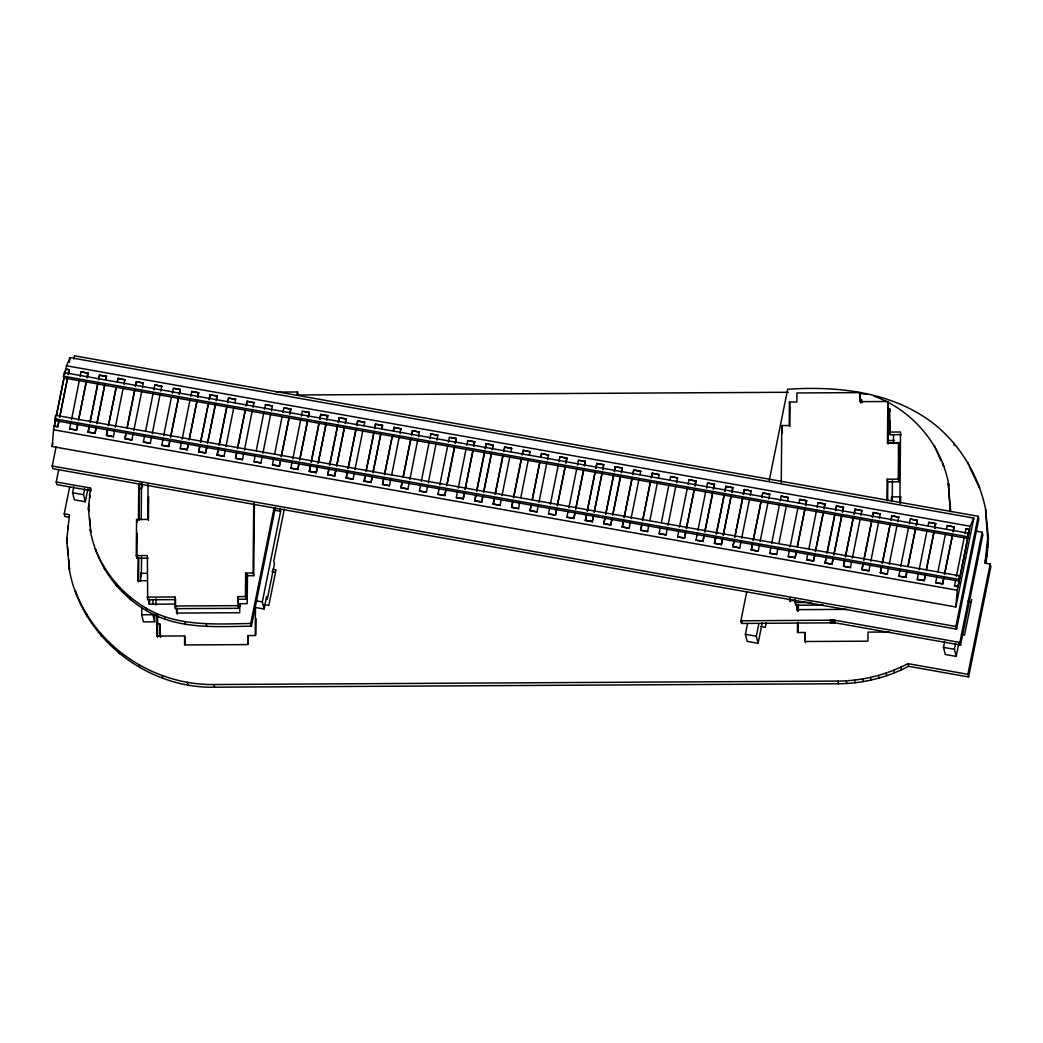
<?xml version="1.0" encoding="UTF-8"?>
<svg xmlns="http://www.w3.org/2000/svg" width="1043" height="1043" viewBox="0 0 1043 1043"><rect width="100%" height="100%" fill="white"/><g stroke="black" fill="none" stroke-linecap="round" stroke-linejoin="round"><path stroke-width="1.5" d="M148.067 558.214L136.92 558.279L136.255 555.619L136.581 519.479L147.728 519.427L148.054 484.343M136.92 558.279L137.155 533.142M138.08 558.122L137.872 580.768L147.415 580.716M138.432 519.284L138.758 483.691M138.55 581.811L138.771 557.536M139.11 520.327L139.462 483.105M140.636 580.86L140.701 573.324L147.063 573.285M141.196 519.649L141.535 482.987L142.539 486.964M141.379 574.406L141.535 557.131M154.69 614.262L154.625 621.797L143.478 621.863L141.705 614.77L141.77 607.248M238.664 599.269L246.096 599.23L245.431 596.57L238 596.609L238.586 608.304L175.446 608.656L175.537 599.621L147.676 599.777L147.389 555.554L136.255 555.619M148.406 520.483L148.627 496.572M148.836 599.503L148.784 604.197L175.094 604.053M149.488 603.728L149.527 599.021M152.943 604.171L152.982 599.66M155.928 605.005L155.981 598.721M156.998 614.144L156.789 636.074L184.65 635.917L185.263 644.587M157.48 637.156L157.676 615.24M159.788 636.126L159.905 624.079L156.724 624.105M160.466 637.286L159.905 624.079M175.446 608.656L174.859 596.961L147.011 597.117M176.606 608.564L176.554 613.075L239.694 612.736L239.786 603.701L247.204 603.662L247.478 574.445M177.245 614.236L177.297 608.212M184.65 635.917L184.559 644.952L247.699 644.6L247.778 635.565L255.209 635.526L255.47 607.926M238.586 608.304L238 596.609M245.431 596.57L245.64 573.089L253.071 573.037L253.736 575.697L246.317 575.736L245.64 573.089M246.096 599.23L246.317 575.736M248.39 644.248L247.778 635.565M253.071 573.037L253.723 503.208M253.736 575.697L254.401 504.238M255.913 634.939L256.057 618.708M781.259 482.414L781.781 425.57L789.212 425.531L789.421 402.037L796.852 401.998L796.943 392.963L860.071 392.611L860.671 402.807M782.406 433.106L781.781 425.57M789.89 426.626L790.072 406.262M790.125 601.681L790.151 598.434M823.188 605.07L795.666 605.227L795.027 599.556M796.826 605.136L796.787 609.647L846.968 609.373M797.465 610.794L797.517 604.771M797.53 622.788L797.439 632.527L804.87 632.488L805.47 642.671M797.634 611.42L797.699 604.927M798.143 631.928L798.234 622.189M798.338 610.833L798.39 604.34M804.87 632.488L804.792 641.51L867.919 641.171L868.011 632.136L889.666 632.019M860.071 392.611L859.993 401.646L887.841 401.503L888.141 444.109M861.831 402.702L861.857 399.691M886.941 499.923L887.124 479.193L898.271 479.128L898.936 481.788L887.789 481.853L887.124 479.193M892.104 443.132L887.463 443.158L887.841 401.503M887.619 500.979L887.789 481.853M901.217 434.657L890.07 434.722L889.627 408.582L890.292 411.229M890.07 434.722L890.2 420.629M891.53 501.683L891.569 496.898L901.126 496.846M892.417 480.706L892.247 499.558L891.569 496.898M893.447 443.484L893.538 434.449M898.271 479.128L898.597 442.988L887.463 443.053M898.936 481.788L898.597 442.988M899.887 503.208L900.552 432.011L889.405 432.063M900.591 502.622L900.63 497.772M68.695 559.687L69.503 569.426L66.687 540.809L69.464 514.76L64.223 513.834L69.633 487.068M90.519 529.01L90.78 532.204L88.394 508.775L90.519 488.059L56.218 481.97L58.76 469.363M949.964 506.507L948.296 483.222L950.525 511.67L949.964 506.507L950.629 509.167M987.669 538.827L985.583 509.74L988.399 538.371L985.987 562.803L985.322 560.143L987.669 538.827L988.334 541.486M949.704 511.487L949.86 509.01M64.849 374.072L66.517 365.78L70.116 357.619L973.797 518.097L955.831 606.974L52.15 446.508L53.584 429.768L55.905 418.321M955.831 606.974L957.265 590.247L970.199 526.246L973.797 518.097M985.322 560.143L984.735 563.116L990.185 564.08L990.85 566.74L968.582 676.959L908.622 666.308C887.071 677.572 862.835 683.595 838.507 683.739L214.571 687.194C145.146 688.641 79.581 635.891 68.838 566.779M959.273 575.762L958.999 581.081L55.318 420.616L54.875 418.843L55.592 415.297L959.273 575.762L959.716 577.535M967.891 533.09L967.617 538.423L63.936 377.957L63.493 376.184L64.21 372.625L967.891 533.09L968.347 534.863M59.047 420.512L57.769 426.835L54.301 426.222L55.84 418.047M56.478 414.892L64.131 376.966M64.77 373.811L65.735 369.066L69.19 369.678L68.303 374.685M56.426 415.727L64.21 377.227M52.15 446.508L52.789 443.34M69.151 362.39L70.116 357.619M57.769 426.835L58.982 420.251M59.62 417.083L67.599 377.579M68.238 374.424L69.19 369.678M59.686 417.356L67.665 377.84M73.844 359.001L74.496 355.806L978.178 516.272L978.842 518.932L956.574 629.151L52.88 468.685L52.215 466.025L56.087 446.86M77.847 423.849L76.569 430.172L69.646 428.947L70.859 422.35M71.563 419.455L79.477 379.691M80.115 376.523L81.08 371.79L88.003 373.016L87.429 376.445M76.569 430.172L77.782 423.588M78.421 420.42L86.4 380.917M87.038 377.762L88.003 373.016M78.799 419.103L86.465 381.19M87.873 489.024L85.304 501.748L74.366 499.806L72.593 492.726L73.792 486.807M96.282 427.122L95.004 433.445L88.081 432.219L89.294 425.635M89.933 422.467L97.912 382.964M98.55 379.808L99.515 375.063L106.438 376.288L105.865 379.717M88.081 432.219L89.046 427.474M90.324 421.15L97.977 383.224M98.942 378.492L99.515 375.063M95.004 433.445L96.217 426.861M96.856 423.693L104.835 384.189M105.799 379.456L106.438 376.288M97.247 422.389L104.913 384.463M85.304 501.748L83.518 494.669L84.718 488.737M114.652 430.133L113.439 436.717L106.516 435.492L107.729 428.908M108.368 425.74L116.36 386.236M117.311 381.503L117.95 378.335L124.938 379.835L117.95 378.335M106.516 435.492L107.794 429.168M108.759 424.423L116.425 386.497M117.377 381.764L118.015 378.596M115.356 427.239L123.283 387.461M123.987 384.567L124.873 379.561M133.1 433.406L131.887 439.99L124.964 438.764L126.177 432.18M127.129 427.434L134.795 389.508M135.434 386.353L136.385 381.608L143.373 383.107L136.385 381.608M124.964 438.764L126.242 432.441M127.194 427.708L134.86 389.782M135.812 385.036L136.45 381.881M133.804 430.511L141.783 391.008M142.422 387.853L143.308 382.846M151.6 436.952L150.322 443.262L143.399 442.036L144.612 435.452M145.629 430.981L153.23 392.781M153.934 389.886L154.833 384.88L161.821 386.379L154.833 384.88M152.239 433.784L160.153 394.019M160.857 391.125L161.756 386.119M170.035 440.224L168.757 446.547L161.834 445.309L163.047 438.725M163.686 435.57L171.352 397.644M172.369 393.159L173.268 388.152L180.191 389.391L179.292 394.397M168.757 446.547L169.97 439.95M170.609 436.795L178.588 397.292M179.227 394.124L180.191 389.391M170.674 437.056L178.653 397.552M188.47 443.497L187.192 449.82L180.27 448.581L181.482 441.997M182.186 439.103L190.113 399.339M190.817 396.444L191.703 391.438L198.626 392.663L198.053 396.092M187.192 449.82L188.405 443.223M189.044 440.068L197.036 400.564M197.675 397.409L198.626 392.663M189.435 438.751L197.101 400.825M206.918 446.769L205.64 453.092L198.718 451.854L199.917 445.27M200.556 442.115L208.548 402.611M209.187 399.443L210.138 394.71L217.061 395.936L216.488 399.365M198.718 451.854L199.669 447.121M200.634 442.375L208.613 402.872M209.252 399.717L210.138 394.71M205.64 453.092L206.84 446.508M207.479 443.34L215.471 403.837M216.11 400.681L217.061 395.936M207.87 442.023L215.536 404.097M225.288 449.781L224.076 456.365L217.153 455.139L218.365 448.542M219.004 445.387L226.983 405.883M227.622 402.715L228.573 397.983L235.575 399.482L228.573 397.983M217.153 455.139L218.43 448.816M219.382 444.07L226.735 407.722M228.013 401.412L228.652 398.243M225.927 446.613L233.906 407.109M234.936 402.637L235.509 399.208M243.723 453.053L242.511 459.637L235.588 458.412L236.8 451.828M237.439 448.659L245.418 409.156M246.057 406.001L247.022 401.255L254.01 402.754L247.022 401.255M235.588 458.412L236.865 452.088M237.83 447.343L245.483 409.417M246.448 404.684L247.087 401.516M244.427 450.159L252.341 410.381M253.045 407.487L253.944 402.481M262.158 456.326L260.946 462.909L254.023 461.684L255.235 455.1M256.265 450.615L263.853 412.428M264.492 409.273L265.457 404.528L272.445 406.027L265.457 404.528M262.862 453.431L270.789 413.654M271.493 410.759L272.379 405.753M280.671 459.859L279.394 466.182L272.471 464.956L273.67 458.372M274.7 453.901L281.975 417.278M282.94 412.546L283.892 407.8L290.814 409.039L289.928 414.045M279.394 466.182L280.28 461.175M281.232 456.443L289.224 416.939M289.863 413.771L290.814 409.039M281.31 456.704L289.289 417.2M90.115 529.544C96.021 563.442 117.103 593.871 146.998 610.95C178.588 629.555 216.253 626.674 251.402 626.165L250.737 623.505L274.087 507.98M296.877 395.154L297.529 391.972L276.434 392.09M251.402 626.165L275.391 507.472M254.74 607.339L264.101 609.008L262.328 601.915L280.645 511.253L279.941 508.423M299.106 463.144L297.829 469.454L290.906 468.229L292.118 461.645M292.822 458.751L300.801 419.247M301.44 416.079L302.327 411.072L309.249 412.311L308.363 417.317M264.101 609.008L266.617 596.557L267.282 599.217L274.465 563.663L273.801 561.004L284.296 509.114M297.829 469.454L299.041 462.87M299.68 459.715L307.659 420.212M308.298 417.044L309.249 412.311M299.745 459.976L307.724 420.472M317.541 466.417L316.264 472.74L309.341 471.501L310.553 464.917M311.192 461.762L319.171 422.259M319.81 419.09L320.775 414.345L327.698 415.583L327.124 419.012M309.341 471.501L310.293 466.769M311.257 462.023L319.236 422.519M319.875 419.351L320.775 414.345M316.264 472.74L317.476 466.143M318.115 462.988L326.094 423.484M326.733 420.316L327.698 415.583M318.18 463.248L326.159 423.745M335.976 469.689L334.699 476.012L327.776 474.774L328.988 468.19M329.627 465.035L337.606 425.531M338.245 422.363L339.21 417.63L346.133 418.856L345.559 422.285M327.776 474.774L329.053 468.463M329.692 465.295L337.358 427.369M338.323 422.637L339.21 417.63M334.699 476.012L335.911 469.415M336.55 466.26L344.529 426.756M345.168 423.601L346.133 418.856M336.941 464.943L344.607 427.017M354.346 472.701L353.147 479.285L346.211 478.046L347.423 471.462M348.062 468.307L356.054 428.803M356.693 425.635L357.645 420.903L364.633 422.389L357.645 420.903M346.211 478.046L347.488 471.736M348.127 468.568L356.119 429.064M357.071 424.332L357.71 421.163M354.985 469.533L362.977 430.029M363.994 425.557L364.568 422.128M372.351 476.143L371.073 482.466L364.15 481.24L365.35 474.643M365.989 471.488L373.981 431.985M374.62 428.829L375.571 424.084L382.494 425.309L381.921 428.738M364.15 481.24L365.428 474.917M366.38 470.171L374.046 432.245M374.998 427.513L375.571 424.084M371.073 482.466L372.273 475.882M372.912 472.714L380.904 433.21M381.855 428.477L382.494 425.309M373.303 471.41L380.969 433.484M390.721 479.154L389.508 485.738L382.585 484.513L383.798 477.929M384.437 474.761L392.416 435.257M393.367 430.511L394.006 427.356L401.007 428.856L394.006 427.356M382.585 484.513L383.863 478.189M384.815 473.444L392.481 435.518M393.446 430.785L394.085 427.617M391.738 474.682L399.339 436.482M400.043 433.588L400.929 428.582M409.156 482.427L407.943 489.011L401.02 487.785L402.233 481.201M403.185 476.455L410.851 438.529M411.49 435.374L412.454 430.629L419.442 432.128L412.454 430.629M401.02 487.785L401.985 483.039M403.25 476.716L410.916 438.803M411.881 434.057L412.52 430.902M409.86 479.532L417.774 439.755M418.478 436.861L419.377 431.854M427.656 485.973L426.378 492.283L419.455 491.057L420.668 484.474M421.307 481.305L429.286 441.802M429.925 438.647L430.889 433.901L437.877 435.4L430.889 433.901M428.295 482.805L436.209 443.04M436.926 440.146L437.812 435.14M446.104 489.245L444.826 495.555L437.904 494.33L439.168 488.007M439.807 484.852L447.799 445.348M448.438 442.18L449.324 437.173L456.247 438.412L455.361 443.418M444.826 495.555L446.026 488.971M446.665 485.816L454.657 446.313M455.296 443.145L456.247 438.412M447.056 484.5L454.722 446.573M464.539 492.518L463.261 498.841L456.339 497.602L457.551 491.018M458.255 488.124L466.169 448.36M466.873 445.465L467.759 440.459L474.682 441.684L474.122 445.113M463.261 498.841L464.474 492.244M465.113 489.089L473.092 449.585M473.731 446.417L474.682 441.684M465.178 489.35L473.157 449.846M482.974 495.79L481.697 502.113L474.774 500.875L475.986 494.291M476.625 491.136L484.604 451.632M485.243 448.464L486.207 443.731L493.13 444.957L492.557 448.386M474.774 500.875L476.051 494.565M476.69 491.396L484.356 453.47M485.308 448.738L486.207 443.731M481.697 502.113L482.909 495.529M483.548 492.361L491.527 452.858M492.166 449.702L493.13 444.957M483.926 491.044L491.592 453.118M501.344 498.802L500.132 505.386L493.209 504.16L494.421 497.563M495.06 494.408L503.039 454.904M503.678 451.736L504.643 447.004L511.631 448.49L504.643 447.004M493.209 504.16L494.486 497.837M495.451 493.091L503.117 455.165M504.069 450.433L504.708 447.264M501.983 495.634L509.962 456.13M510.992 451.658L511.565 448.229M519.779 502.074L518.567 508.658L511.644 507.433L512.856 500.836M513.495 497.68L521.487 458.177M522.126 455.022L523.078 450.276L530.066 451.775L523.078 450.276M511.644 507.433L512.608 502.687M513.886 496.364L521.552 458.438M522.504 453.705L523.143 450.537M520.809 497.602L528.41 459.402M529.427 454.931L530 451.502M538.227 505.347L537.015 511.93L530.092 510.705L531.304 504.121M532.256 499.375L539.922 461.449M540.874 456.704L541.513 453.549L548.501 455.048L541.513 453.549M530.092 510.705L531.369 504.382M532.321 499.636L539.661 463.301M540.939 456.977L541.578 453.809M538.931 502.452L546.845 462.675M547.549 459.78L548.435 454.774M556.727 508.88L555.45 515.203L548.527 513.977L549.739 507.393M550.378 504.225L558.357 464.722M558.996 461.567L559.961 456.821L566.884 458.046L565.984 463.053M555.45 515.203L556.336 510.196M557.301 505.464L565.28 465.947M565.919 462.792L566.884 458.046M557.366 505.725L565.345 466.221M575.162 512.165L573.885 518.475L566.962 517.25L567.861 512.243M568.878 507.772L576.857 468.268M577.496 465.1L578.396 460.093L585.319 461.332L584.745 464.748M573.885 518.475L575.097 511.891M575.736 508.736L583.715 469.233M584.354 466.065L585.319 461.332M575.801 508.997L583.78 469.493M593.597 515.438L592.32 521.748L585.397 520.522L586.609 513.938M587.248 510.783L595.24 471.267M595.879 468.111L596.831 463.366L603.754 464.604L602.867 469.611M585.397 520.522L586.674 514.199M587.313 511.044L594.979 473.118M595.944 468.372L596.831 463.366M592.32 521.748L593.532 515.164M594.171 512.009L602.163 472.505M602.802 469.337L603.754 464.604M594.236 512.269L602.228 472.766M612.045 518.71L610.768 525.033L603.845 523.795L605.044 517.211M605.683 514.056L613.675 474.552M614.314 471.384L615.266 466.651L622.189 467.877L621.615 471.306M603.845 523.795L605.123 517.471M605.761 514.316L613.74 474.813M614.379 471.658L615.266 466.651M610.768 525.033L611.98 518.436M612.619 515.281L620.598 475.777M621.237 472.609L622.189 467.877M612.997 513.964L620.663 476.038M630.415 521.722L629.203 528.306L622.28 527.067L623.492 520.483M624.131 517.328L632.11 477.824M632.749 474.656L633.714 469.924L640.702 471.41L633.714 469.924M622.28 527.067L623.232 522.334M624.196 517.589L632.175 478.085M633.14 473.339L633.779 470.184M631.054 518.554L639.033 479.05M640.063 474.578L640.637 471.149M648.85 524.994L647.638 531.578L640.715 530.352L641.927 523.755M642.566 520.6L650.545 481.097M651.184 477.929L652.149 473.196L659.137 474.682L652.149 473.196M640.715 530.352L641.993 524.029M642.957 519.284L650.297 482.935M651.575 476.625L652.214 473.457M649.88 520.509L657.468 482.322M658.498 477.85L659.072 474.422M667.285 528.266L666.073 534.85L659.15 533.625L660.362 527.028M661.392 522.556L668.993 484.369M670.01 479.897L670.584 476.468L677.572 477.968L670.584 476.468M667.989 525.372L675.916 485.595M676.62 482.7L677.507 477.694M685.799 531.8L684.521 538.123L677.598 536.897L678.797 530.313M679.436 527.145L687.428 487.642M688.067 484.487L689.019 479.741L695.942 480.966L695.055 485.973M684.521 538.123L685.72 531.539M686.359 528.371L694.025 490.458M694.99 485.712L695.942 480.966M686.437 528.645L694.416 489.141M704.234 535.072L702.956 541.395L696.033 540.17L697.245 533.586M697.884 530.418L705.537 492.492M706.567 488.02L707.454 483.013L714.377 484.239L713.49 489.245M702.956 541.395L704.168 534.811M704.807 531.656L712.786 492.153M713.425 488.984L714.377 484.239M704.872 531.917L712.851 492.413M722.669 538.357L721.391 544.668L714.468 543.442L715.355 538.436M716.319 533.69L724.298 494.186M724.937 491.031L725.902 486.286L732.825 487.524L731.925 492.531M714.468 543.442L715.746 537.119M716.385 533.964L724.364 494.46M725.002 491.292L725.902 486.286M721.391 544.668L722.603 538.084M723.242 534.929L731.221 495.425M731.86 492.257L732.825 487.524M723.307 535.189L731.286 495.686M741.038 541.356L739.826 547.94L732.903 546.715L734.116 540.131M734.754 536.976L742.733 497.459M743.372 494.304L744.337 489.558L751.325 491.057L744.337 489.558M732.903 546.715L734.181 540.391M734.82 537.236L742.812 497.733M743.45 494.565L744.402 489.832M741.677 538.201L749.656 498.697M750.295 495.529L751.26 490.797M759.473 544.629L758.274 551.226L751.338 549.987L752.551 543.403M753.189 540.248L761.181 500.744M761.82 497.576L762.772 492.844L769.76 494.33L762.772 492.844M751.338 549.987L752.616 543.664M753.255 540.509L761.247 501.005M762.198 496.259L762.837 493.104M975.896 531.096L982.18 532.217L982.845 534.863L960.577 645.082L835.208 622.827L741.547 623.453L740.882 620.794L746.788 591.564M769.16 480.888L787.674 389.261C839.002 385.819 894.607 392.038 935.91 425.44C962.337 447.486 980.003 478.633 986.248 512.4M741.547 623.453L742.173 620.376M760.112 541.473L768.104 501.97M768.743 498.802L769.695 494.069M762.185 623.101L758.092 643.322L747.166 641.38L745.38 634.3L747.596 623.349M777.922 547.914L776.709 554.498L769.786 553.259L770.999 546.675M771.637 543.52L779.616 504.017M780.255 500.849L781.207 496.116L788.208 497.602L781.207 496.116M758.092 643.322L756.318 636.243L758.848 623.727M778.938 543.429L786.539 505.242M787.569 500.77L788.13 497.342M766.279 622.645L765.34 627.286L760.66 626.452M796.422 551.447L795.144 557.77L788.221 556.545L789.434 549.948M790.072 546.793L798.051 507.289M799.081 502.817L799.655 499.388L806.578 500.614L805.678 505.62M795.144 557.77L796.357 551.186M797.308 546.441L804.974 508.515M805.613 505.36L806.578 500.614M797.374 546.701L805.04 508.775M814.857 554.72L813.579 561.043L806.656 559.817L807.869 553.22M808.899 548.748L816.486 510.562M817.125 507.406L818.09 502.661L825.013 503.886L824.126 508.893M813.579 561.043L814.792 554.459M815.43 551.291L823.409 511.787M824.048 508.632L825.013 503.886M815.496 551.564L823.488 512.061M833.292 557.992L832.014 564.315L825.091 563.09L826.304 556.506M826.943 553.338L834.935 513.834M835.573 510.679L836.525 505.933L843.448 507.159L842.561 512.165M825.091 563.09L826.369 556.766M827.334 552.021L835 514.095M835.951 509.362L836.525 505.933M832.014 564.315L832.914 559.309M833.865 554.563L841.857 515.059M842.496 511.904L843.448 507.159M833.931 554.837L841.923 515.333M851.675 561.004L850.462 567.588L843.539 566.362L844.426 561.356M845.391 556.61L853.37 517.106M854.008 513.951L854.96 509.206L861.948 510.705L854.96 509.206M843.539 566.362L844.817 560.039M845.456 556.884L853.435 517.38M854.074 514.212L855.025 509.479M852.379 558.109L860.292 518.345M860.996 515.438L861.883 510.431M870.11 564.276L868.897 570.86L861.974 569.634L863.187 563.051M863.826 559.882L871.805 520.379M872.443 517.224L873.408 512.478L880.396 513.977M861.974 569.634L862.926 564.889M863.891 560.156L871.87 520.653M872.509 517.484L873.408 512.478M870.814 561.382L878.727 521.617M879.366 518.449L880.331 513.717M888.545 567.548L887.332 574.132L880.409 572.907L881.622 566.323M882.261 563.168L890.24 523.651M890.878 520.496L891.843 515.75L898.831 517.25L891.843 515.75M880.409 572.907L881.687 566.584M882.326 563.429L890.305 523.925M891.27 519.179L891.908 516.024M889.184 564.393L897.163 524.89M897.801 521.722L898.766 516.989M907.045 571.095L905.767 577.418L898.844 576.179L900.057 569.595M900.696 566.44L908.688 526.937M909.327 523.769L910.278 519.036L917.201 520.261L916.315 525.268M905.767 577.418L906.98 570.821M907.945 566.088L915.611 528.162M916.249 524.994L917.201 520.261M908.01 566.349L915.676 528.423M925.493 574.367L924.215 580.69L917.292 579.452L918.492 572.868M919.131 569.713L927.123 530.209M928.14 525.724L928.713 522.308L935.636 523.534L934.75 528.54M924.215 580.69L925.428 574.106M926.38 569.361L934.046 531.435M934.684 528.279L935.636 523.534M926.445 569.621L934.111 531.695M943.928 577.639L942.65 583.963L935.727 582.737L936.94 576.14M937.957 571.668L945.558 533.481M946.588 529.01L947.148 525.581L954.084 526.806L953.185 531.813M942.65 583.963L943.863 577.379M944.502 574.211L952.168 536.285M953.119 531.552L954.084 526.806M944.567 574.484L952.546 534.981M964.997 533.664L965.961 528.918L969.416 529.531L957.995 586.688L954.528 586.075L955.74 579.478M956.379 576.323L964.358 536.819M958.765 643.674L956.196 656.399L945.258 654.456L943.485 647.377L944.684 641.445M956.574 629.151L955.896 626.491L978.178 516.272M956.196 656.399L954.41 649.307L955.61 643.388M960.577 645.082L959.899 642.436L982.18 532.217M971.711 599.464L964.527 635.031L961.398 634.47M968.582 676.959L967.904 674.3L990.185 564.08M76.178 593.845L75.513 591.198C96.438 647.39 154.312 685.238 213.906 684.534L837.842 681.079C862.17 680.936 886.394 674.925 907.958 663.648L967.904 674.3M740.882 620.794L834.543 620.168L959.899 642.436M298.024 394.984L788.378 392.272M888.336 440.498L894.529 440.459M892.078 442.688L900.031 442.649M789.434 600.651L795.379 600.625M174.781 605.996L237.921 605.644M795.001 602.567L811.193 602.476M141.705 614.77L152.839 614.718L154.625 621.797M96.125 551.734L95.461 549.087C105.134 573.924 123.335 594.875 146.333 608.304C177.923 626.908 215.588 624.014 250.737 623.505M859.341 393.524L867.189 394.163M139.475 488.411L141.692 488.593M66.517 365.78L970.199 526.246M69.268 369.939L65.735 369.066M88.068 373.29L81.08 371.79M99.58 375.324L106.503 376.562M174.716 388.674L180.256 389.652M198.691 392.924L191.703 391.438M210.204 394.971L217.127 396.197M290.88 409.299L283.892 407.8M303.787 411.594L309.328 412.572M322.222 414.866L327.763 415.844M339.275 417.891L346.198 419.117M375.636 424.345L382.559 425.583M450.772 437.695L456.312 438.673M469.22 440.967L474.761 441.945M486.273 443.992L493.196 445.218M566.949 458.32L559.961 456.821M579.843 460.615L585.384 461.593M598.278 463.887L602.437 464.617M615.331 466.912L622.254 468.138M696.007 481.24L689.019 479.741M714.455 484.513L707.454 483.013M725.967 486.559L731.508 487.537M806.643 500.875L799.655 499.388M825.078 504.16L818.09 502.661M836.59 506.194L843.513 507.433M873.473 512.752L879.001 513.73M917.266 520.522L910.278 519.036M935.701 523.795L928.713 522.308M954.149 527.067L947.148 525.581M63.493 376.184L967.174 536.65M54.875 418.843L958.556 579.321M54.236 425.948L57.704 426.561M76.504 429.912L69.646 428.947M88.016 431.945L94.939 433.184M106.451 435.218L113.439 436.717M124.899 438.503L131.887 439.99M168.692 446.274L161.834 445.309M187.127 449.546L180.27 448.581M198.639 451.593L205.575 452.818M217.087 454.865L224.076 456.365M235.522 458.138L242.511 459.637M279.315 465.921L272.471 464.956M297.763 469.194L290.906 468.229M309.276 471.24L316.198 472.466M327.711 474.513L334.634 475.738M346.146 477.785L353.147 479.285M364.072 480.966L370.995 482.205M382.52 484.239L389.508 485.738M400.955 487.524L407.943 489.011M444.748 495.295L437.904 494.33M463.196 498.567L456.339 497.602M474.708 500.614L481.631 501.839M493.143 503.886L500.132 505.386M511.578 507.159L518.567 508.658M530.027 510.431L537.015 511.93M555.384 514.942L548.527 513.977M573.819 518.215L566.962 517.25M585.332 520.261L592.255 521.487M603.78 523.534L610.703 524.759M622.215 526.806L629.203 528.306M640.65 530.079L647.638 531.578M684.443 537.862L677.598 536.897M702.891 541.134L696.033 540.17M714.403 543.181L721.326 544.407M732.838 546.454L739.826 547.94M751.273 549.726L758.274 551.226M795.079 557.497L788.221 556.545M813.514 560.782L806.656 559.817M825.026 562.816L831.949 564.054M843.474 566.101L850.462 567.588M861.909 569.374L868.897 570.86M880.344 572.646L887.332 574.132M905.702 577.144L898.844 576.179M924.15 580.416L917.292 579.452M942.585 583.689L935.727 582.737M957.917 586.414L954.528 586.075M53.584 429.768L957.265 590.247M967.695 601.289L970.811 601.85M52.215 466.025L955.896 626.491M274.4 510.144L280.645 511.253M72.593 492.726L83.518 494.669M943.485 647.377L954.41 649.307M745.38 634.3L756.318 636.243M68.812 517.185L64.888 516.494L64.223 513.834M272.901 569.309L276.03 569.856L268.833 605.409L264.153 604.575M272.001 571.681L275.13 572.242M256.083 600.807L262.328 601.915M873.643 396.027C912.534 409.899 942.181 445.113 948.961 485.882M969.468 466.925L979.573 487.981L978.908 485.321M940.969 460.823L934.332 445.726M942.298 463.587L943.628 466.351L942.95 463.692M987.734 535.711L988.399 538.371M968.126 462.857L968.791 465.517M987.538 541.917L988.203 544.576M987.33 545.007L987.995 547.666M987.056 548.07L987.721 550.73M986.717 551.108L987.382 553.768M986.313 554.146L986.978 556.793M985.844 557.145L986.509 559.804M953.654 442.767L954.319 445.426M969.416 529.531L965.961 528.918M950.017 504.004L950.681 506.663M907.958 663.648L908.622 666.308M900.865 667.129L901.53 669.789M893.577 670.258L894.242 672.918M886.094 673.009L886.759 675.668M878.428 675.395L879.093 678.041M870.592 677.363L871.257 680.023M862.613 678.941L863.278 681.6M789.421 402.037L790.099 404.697M854.478 680.088L855.143 682.748M834.543 620.168L835.208 622.827M834.048 620.194L834.713 622.84M833.553 620.207L834.217 622.867M833.07 620.233L833.735 622.88M832.575 620.246L833.24 622.906M832.079 620.259L832.744 622.919M831.584 620.272L832.262 622.932M831.102 620.285L831.766 622.945M846.225 680.805L846.89 683.465M830.606 620.298L831.271 622.958M830.111 620.298L830.776 622.958M837.842 681.079L838.507 683.739M776.709 554.498L769.786 553.259M666.073 534.85L659.15 533.625M426.378 492.283L419.455 491.057M297.529 391.972L298.194 394.632M260.946 462.909L254.023 461.684M239.786 603.701L240.451 606.348M206.175 623.753L206.84 626.413M213.906 684.534L214.571 687.194M150.322 443.262L143.399 442.036M184.82 622.006L185.498 624.666M174.859 596.961L175.537 599.621M187.232 682.357L187.896 685.016M164.768 616.752L165.433 619.412M136.581 519.479L137.259 522.139M140.701 573.324L141.366 575.984M146.333 608.304L146.998 610.95M162.16 675.786L162.825 678.432M129.853 596.987L130.518 599.634M139.11 665.212L139.775 667.872M115.656 583.128L116.321 585.775M90.519 488.059L91.184 490.705L56.883 484.617L56.218 481.97M89.398 494.838L90.063 497.498M88.538 504.082L89.203 506.742M104.078 567.053L104.743 569.7M88.446 506.416L89.059 511.422L88.394 508.775M118.511 651.067L119.176 653.726M100.767 633.74L101.432 636.399M67.652 526.18L68.316 528.827M86.295 613.649L86.96 616.309M66.752 537.849L67.417 540.509M66.687 540.809L67.352 543.455M89.594 517.823L90.259 525.815M67.626 546.701L68.303 554.824"/></g></svg>
